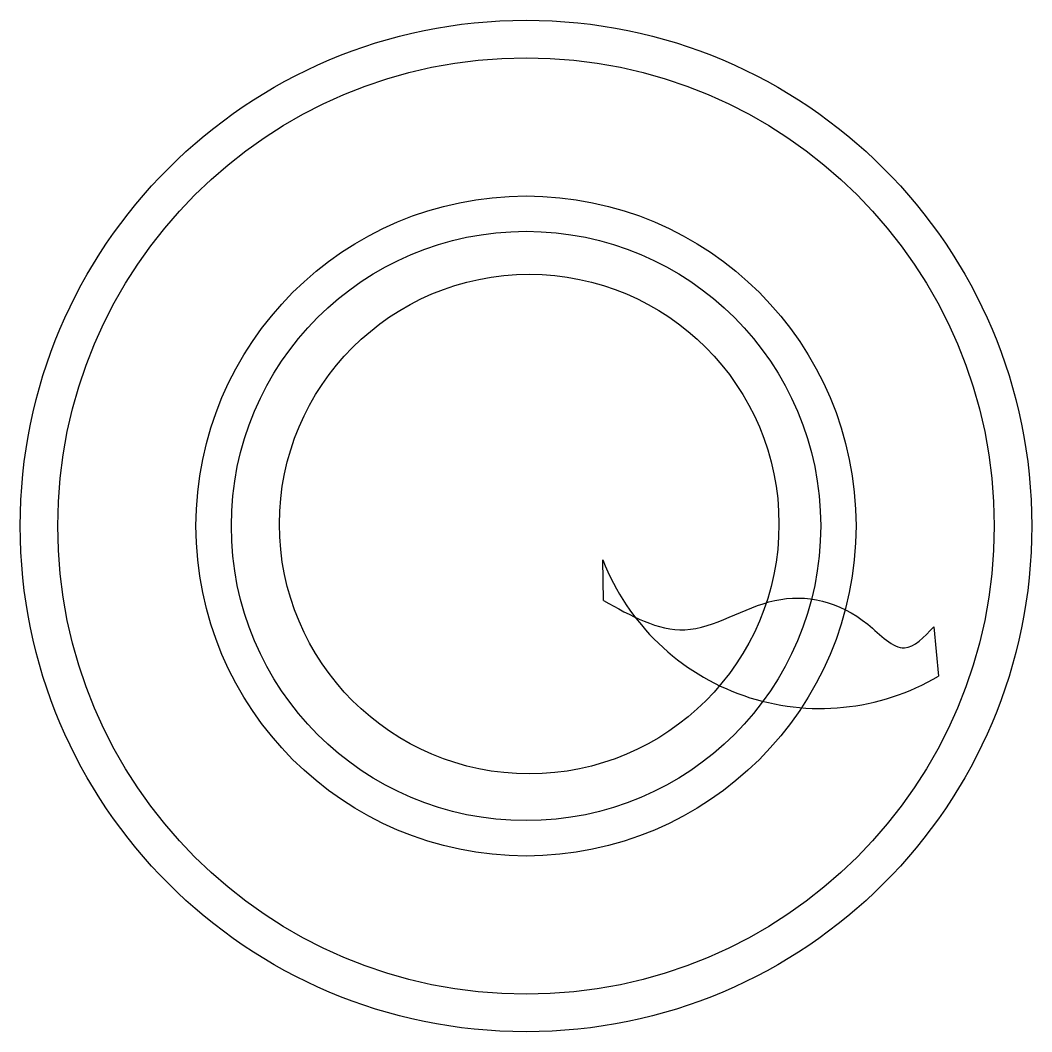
# Model space of a CAD drawing. Header units: inches. Extents: x 2.6 to 54.5, y -9.5 to 42.5.
import ezdxf

# ---------------------------------------------------------------- set-up
doc = ezdxf.new("R2010")
doc.units = ezdxf.units.IN
doc.header["$MEASUREMENT"] = 0
doc.layers.add('capac', color=21, linetype='Continuous')

msp = doc.modelspace()

# ---------------------------------------------------------------- linework, layer by layer
for p, q in [((32.532, 12.698, 3.935), (32.496, 14.785)), ((49.502, 11.35, 3.935), (49.747, 8.814))]:
    msp.add_line(p, q)
for centre, radius in [((28.545, 16.527, 12.834), 25.99), ((28.545, 16.527, -28.571), 16.959), ((28.545, 16.527, -28.571), 15.142), ((28.71, 16.624), 12.835)]:
    msp.add_circle(centre, radius)
msp.add_arc((43.656, 19.124), 11.974, 201.2472, 300.5726)
msp.add_spline([(32.532, 12.698, 3.935), (36.709, 11.194, 3.935), (41.328, 12.698, 3.935), (46.103, 11.479, 3.935), (47.997, 10.261, 3.935), (49.502, 11.35, 3.935)], degree=3)
at = {"layer": 'capac'}
msp.add_circle((28.545, 16.527, 10.724), 24.059, dxfattribs=at)

doc.saveas('drawing.dxf')
